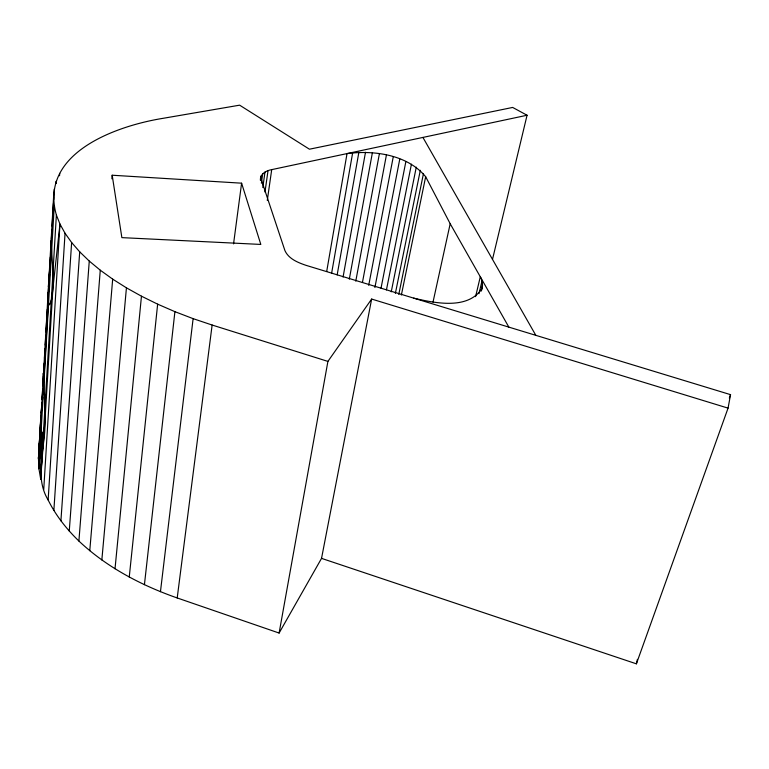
<?xml version="1.0" encoding="UTF-8"?>
<svg xmlns="http://www.w3.org/2000/svg" width="769" height="769" viewBox="0 0 769 769"><rect width="100%" height="100%" fill="white"/><g stroke="black" fill="none" stroke-linecap="round" stroke-linejoin="round"><path stroke-width="1.15" d="M321.538 558.371L636.396 663.83L728.06 408.128L371.648 299.054L321.538 558.371L279.109 633.05L177.206 597.955C141.294 585.382 106.737 567.291 78.899 541.04C66.576 529.082 55.753 515.451 48.139 499.994C33.451 475.771 45.929 447.193 44.958 421.008L45.006 403.85L43.333 373.09L43.131 385.346M50.841 252.203L50.985 240.822L52.926 270.486L52.85 289.125L44.958 421.008L40.68 479.039L38.921 468.686L38.45 458.497L40.651 419.586M492.477 259.48L527.063 115.244L512.654 107.439L309.436 149.205L239.63 105.17L163.364 118.272C116.417 125.789 38.786 152.983 56.377 214.993L40.68 479.039L41.939 433.774L40.853 431.015L40.517 424.286M48.024 292.143L48.312 302.996L43.718 381.953M42.612 399.553L42.699 397.169M40.853 431.015L38.921 468.686L41.939 433.774L43.333 431.909L44.016 429.246M40.68 479.039L43.333 431.909M39.671 446.376L39.229 448.538L39.575 442.55L38.45 458.497L41.834 403.033M40.392 428.179L39.777 438.955L40.373 429.419M40.526 425.786L53.561 197.47M39.229 448.538L39.575 442.636M39.777 439.099L40.392 428.487M40.526 426.122L41.142 415.51M41.286 413.155L41.901 402.543M42.103 398.967L42.66 389.383M42.872 385.788L43.42 376.204M43.698 371.417L44.189 363.055M44.467 358.267L45.015 348.703M45.227 345.118L45.784 335.553M45.986 331.968L46.544 322.403M46.755 318.808L47.303 309.244M47.582 304.466L48.072 296.094M48.351 291.307L48.831 282.944M49.043 279.358L49.591 269.871M49.793 266.362L50.341 257.009M50.543 253.501L51.148 242.917M51.36 239.332L51.917 229.768M52.119 226.182L52.676 216.608M52.888 213.023L53.436 203.458M53.647 199.863L54.272 189.107M43.151 385.259L43.429 380.492M43.91 372.148L44.189 367.38M44.746 357.845L45.025 353.067M45.506 344.723L45.784 339.956M46.265 331.612L46.544 326.844M47.024 318.491L47.303 313.723M47.793 305.38L48.072 300.612M48.553 292.268L48.831 287.5M49.312 279.147L49.591 274.379M50.062 266.285L50.389 260.624L49.918 266.881M38.45 458.497L40.574 421.979M54.253 206.111L38.921 468.686L41.324 432.976M56.185 183.455L56.329 181.061L56.147 183.435M59.54 175.765L59.684 173.371M40.594 425.834L41.17 416.269M41.382 412.693L41.882 404.321M42.17 399.544L42.66 392.642M43.746 489.497L59.963 224.058L56.377 214.993M48.139 499.994L65.048 233.257L59.963 224.058L51.802 298.593L49.524 304.87L48.312 302.996M53.859 510.472L71.632 242.533L65.048 233.257M60.905 520.853L79.707 251.828L71.632 242.533M48.332 286.799L49.572 271.14M69.258 531.071L89.262 261.066L79.707 251.828M50.86 253.664L51.129 250.088M78.899 541.04L100.268 270.198L89.262 261.066M111.899 178.802L112.187 175.226L241.601 183.185L260.816 244.436L121.867 237.631L112.187 175.226M42.141 399.255L42.314 397.16M89.771 550.7L112.678 279.137L100.268 270.198M101.844 559.967L126.433 287.827L112.678 279.137M115.023 568.772L141.458 296.19L126.433 287.827M129.25 577.038L157.645 304.159L141.458 296.19M144.428 584.7L174.909 311.666L157.645 304.159M160.452 591.688L193.115 318.645L174.909 311.666M177.206 597.955L212.129 325.037L193.115 318.645M233.555 243.879L241.601 183.185M260.364 180.186C259.999 173.852 266.305 170.555 271.707 169.632L527.063 115.244M260.595 180.417L261.258 175.668M261.383 183.205L262.71 173.727M262.806 187.501L264.988 172.035M264.978 192.019L268.025 170.66M267.285 200.43L271.707 169.632M326.7 271.476L347.03 153.589C374.109 150.061 407.378 154.598 425.661 176.726L450.192 223.75L508.857 327.123M331.622 273.245L352.683 152.675M481.375 290.942C482.922 286.251 482.932 281.108 480.289 276.792L475.588 296.651M337.158 274.898L358.883 152.233M279.109 633.05L327.911 361.401L371.648 299.054M343.07 277.051L365.496 152.262M349.318 279.166L372.379 152.752M728.06 408.128L730.55 394.651L305.86 265.286C297.853 262.537 288.663 258.874 284.943 250.646L260.691 177.812M355.787 281.146L379.396 153.694M362.449 282.425L386.403 155.069M368.716 285.337L393.247 156.847M374.897 287.5L399.793 158.991M381.02 288.202L405.888 161.461M386.451 289.894L411.425 164.201M391.238 291.845L416.269 167.161M395.372 293.364L420.316 170.285M398.775 294.469L423.479 173.496M401.37 295.027L425.661 176.726M433.014 302.111L450.192 223.75M636.396 663.83L637.405 659.36M478.981 293.681L482.028 280.858M481.202 290.644L482.586 284.828M729.339 398.034L730.55 394.651M481.932 288.606C467.86 310.138 434.725 303.073 413.693 298.132M212.129 325.037L327.911 361.401M422.921 137.43L535.83 335.342"/></g></svg>
